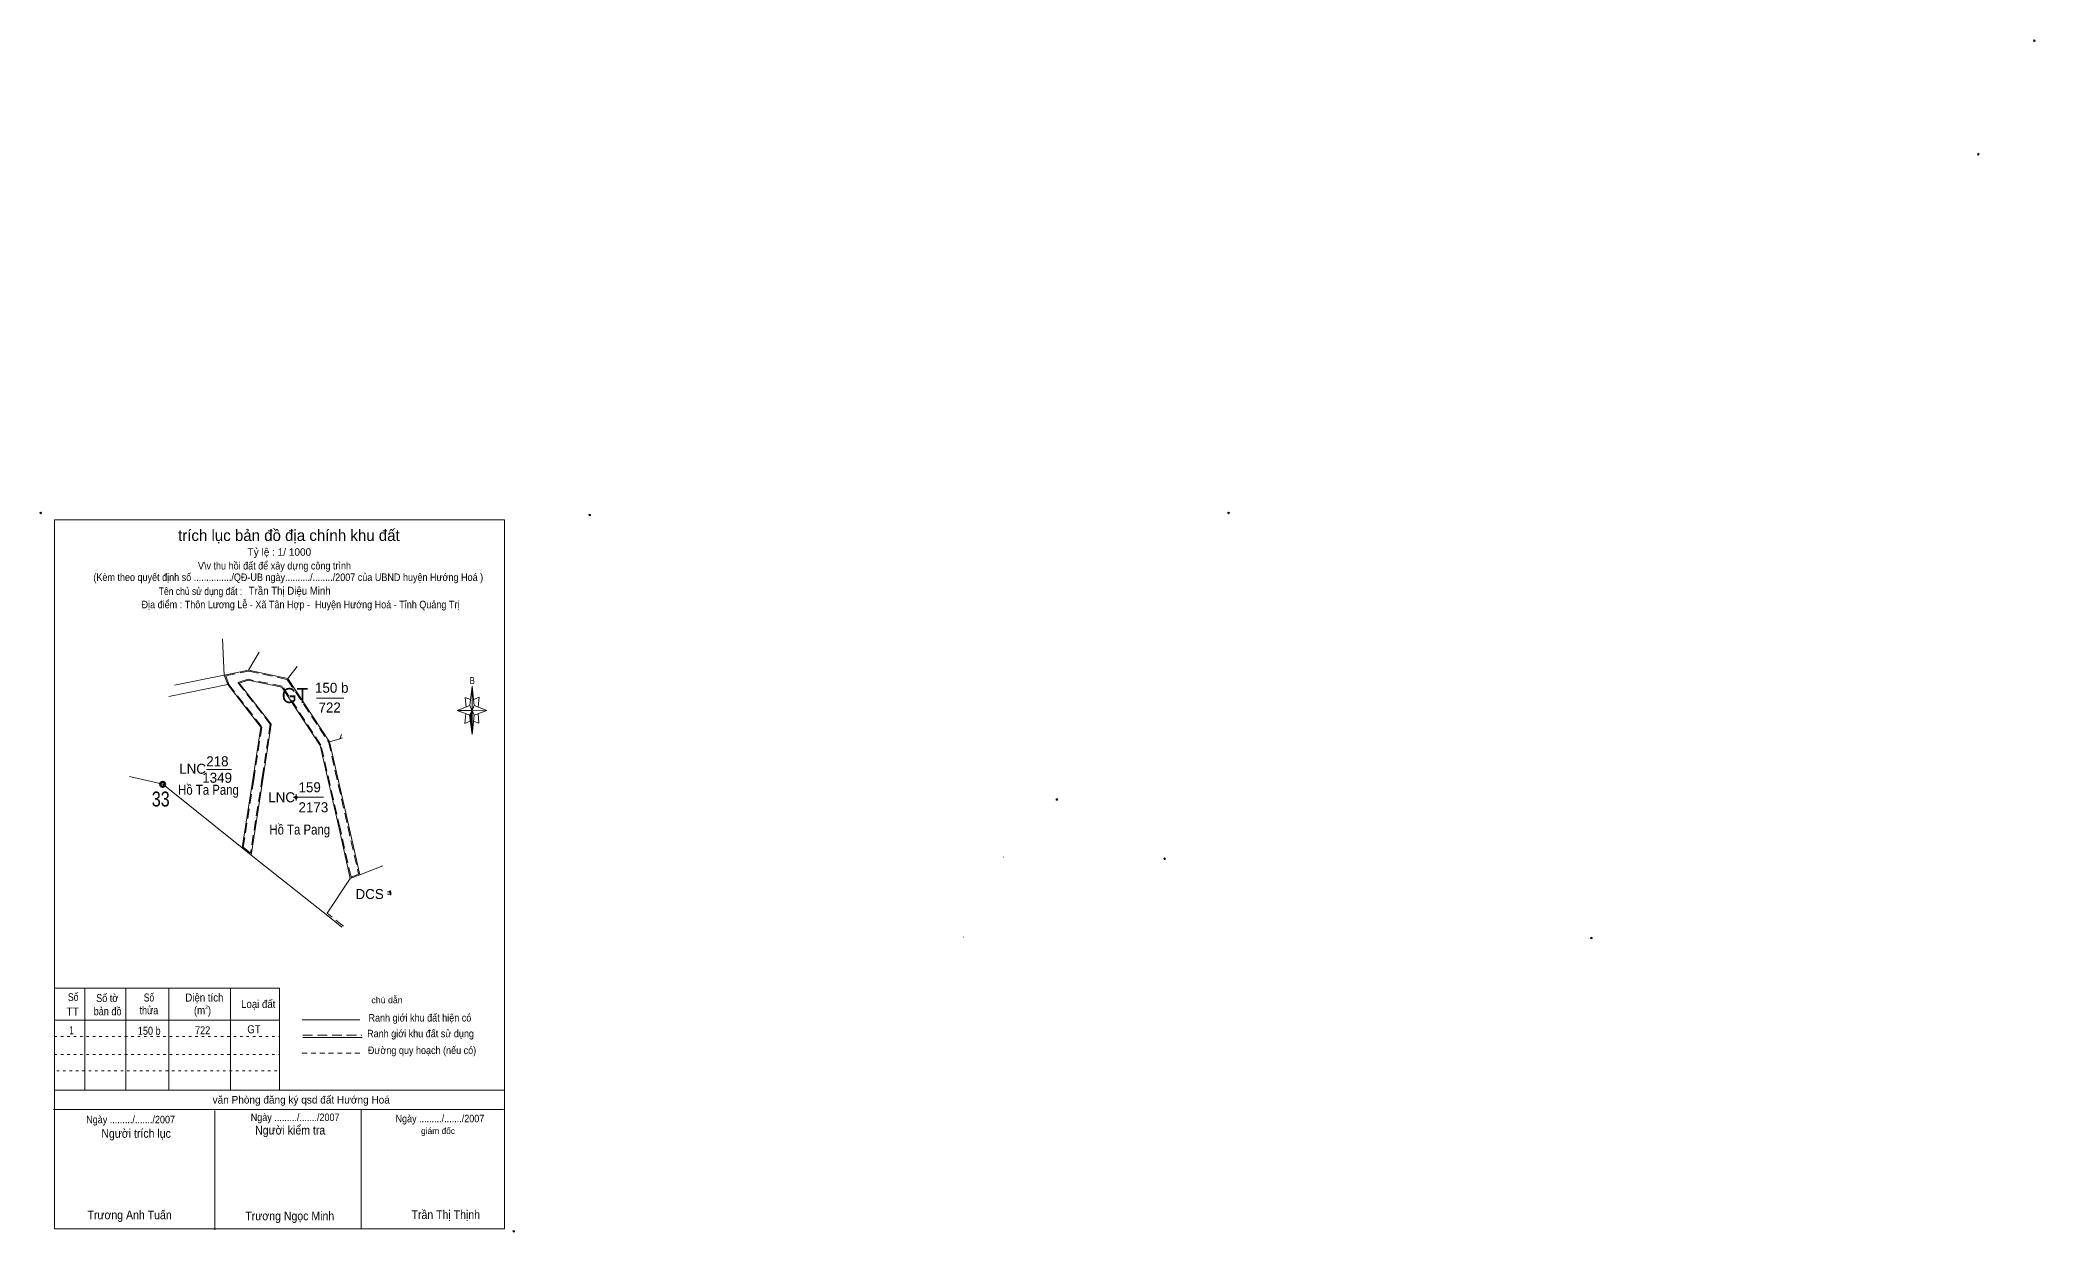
# Model space of a CAD drawing. Header units: centimetres. Extents: x 0 to 167, y -34 to 49.
# Drawn here: x 0.4 to 80.2, y 1 to 48.7 of the extents above; entities that cross this region are included whole.
import ezdxf
from ezdxf.enums import TextEntityAlignment as Align

# ---------------------------------------------------------------- set-up
doc = ezdxf.new("R2010")
doc.units = ezdxf.units.CM
doc.header["$LTSCALE"] = 0.13
doc.header["$PDMODE"] = 32
doc.header["$PDSIZE"] = 0.065
for name, pattern in [('DOTTED', [1.5, 0.3, -1.2]), ('MEDIUM_DASHED', [4.5, 3, -1.5]), ('SHORT_DASHED', [2.7, 1.5, -1.2])]:
    doc.linetypes.add(name, pattern=pattern)
for name, color, linetype, lineweight in [('1', 7, 'DOTTED', 13), ('22', 7, 'Continuous', 13), ('5', 7, 'Continuous', 13), ('51', 7, 'Continuous', 13), ('52', 7, 'Continuous', 13)]:
    doc.layers.add(name, color=color, linetype=linetype, lineweight=lineweight)
doc.layers.add('34', color=7, linetype='Continuous')
doc.layers.add('53', color=7, linetype='Continuous')

msp = doc.modelspace()

# ---------------------------------------------------------------- hatches: boundary and pattern name
at = {"layer": '5'}
msp.add_hatch(color=256, dxfattribs=at).paths.add_polyline_path([(17.7, 21.83), (17.7, 20.87), (17.6, 21.65)])
at = {"layer": '51'}
msp.add_hatch(color=256, dxfattribs=at).paths.add_polyline_path([(10.676, 18.356, 1), (10.646, 18.356, 1)])

# ---------------------------------------------------------------- linework, layer by layer
at = {"layer": '1'}
for p, q in [((1, 8.79), (10, 8.79)), ((1, 8.07), (10, 8.07)), ((1.09, 7.42), (10, 7.42))]:
    msp.add_line(p, q, dxfattribs=at)
at = {"layer": '22'}
for p, q in [((7.72, 24.7), (7.79, 23.25)), ((9.18, 24.16), (8.76, 23.45)), ((7.79, 23.25), (5.8, 22.84)), ((10.33, 23.11), (10.71, 23.59)), ((7.93, 22.87), (5.58, 22.39)), ((8.75, 23.04), (8.39, 22.93)), ((8.75, 23.04), (8.39, 22.93)), ((11.48, 22.33), (12.57, 22.33)), ((12.41, 20.7), (12.48, 20.87)), ((12.41, 20.7), (12, 20.58)), ((12.52, 20.74), (12.41, 20.7)), ((5.33, 18.88), (4, 19.19)), ((8.51, 16.34), (5.33, 18.88)), ((11.86, 13.67), (8.87, 16.05)), ((38.95, 15.96), (38.94, 15.96)), ((13.21, 15.26), (12.83, 15.11)), ((13.21, 15.26), (12.83, 15.11)), ((13.21, 15.26), (14.13, 15.62)), ((12.83, 15.11), (11.9, 13.73)), ((12.49, 13.17), (11.86, 13.67)), ((37.37, 12.76), (37.36, 12.76))]:
    msp.add_line(p, q, dxfattribs=at)
at = {"layer": '22', "linetype": 'MEDIUM_DASHED'}
for p, q in [((7.97, 22.87), (7.85, 23.22)), ((9.28, 21.19), (7.97, 22.87)), ((8.75, 23.08), (8.33, 22.95)), ((8.33, 22.95), (9.63, 21.28)), ((10.11, 22.8), (8.75, 23.08)), ((11.65, 20.45), (10.11, 22.8)), ((12.42, 17.12), (11.66, 20.44)), ((12.86, 15.17), (12.42, 17.12)), ((8.84, 16.13), (8.55, 16.36)), ((13.16, 15.29), (12.86, 15.17)), ((12.56, 13.2), (11.9, 13.73))]:
    msp.add_line(p, q, dxfattribs=at)
at = {"layer": '22'}
for points in [[(9.25, 21.17), (7.93, 22.87), (7.79, 23.25), (8.76, 23.45), (10.33, 23.11), (12, 20.58)], [(8.87, 16.05), (8.51, 16.34), (8.93, 19.07), (9.25, 21.17), (7.93, 22.87), (7.79, 23.25), (8.76, 23.45), (10.33, 23.11), (12, 20.58)], [(8.39, 22.93), (9.67, 21.28), (9.35, 19.15), (8.87, 16.05)], [(8.39, 22.93), (9.67, 21.28), (9.35, 19.15), (8.87, 16.05)], [(12.83, 15.11), (12.38, 17.11), (11.62, 20.43), (10.09, 22.76), (8.75, 23.04)], [(12.83, 15.11), (12.38, 17.11), (11.62, 20.43), (10.09, 22.76), (8.75, 23.04)], [(8.87, 16.05), (8.51, 16.34), (8.93, 19.07), (9.25, 21.17)], [(12, 20.58), (12.77, 17.2), (13.21, 15.26)], [(12, 20.58), (12.77, 17.2), (13.21, 15.26)]]:
    msp.add_lwpolyline(points, dxfattribs=at)
at = {"layer": '22', "linetype": 'MEDIUM_DASHED'}
for points in [[(7.85, 23.22), (8.76, 23.41), (10.31, 23.07), (11.96, 20.58)], [(8.55, 16.36), (8.97, 19.06), (9.29, 21.16)], [(9.63, 21.28), (9.31, 19.16), (8.84, 16.13)], [(11.96, 20.58), (12.73, 17.19), (13.16, 15.29)]]:
    msp.add_lwpolyline(points, dxfattribs=at)
at = {"layer": '22', "lineweight": 70}
msp.add_circle((5.327, 18.877), 0.1, dxfattribs=at)
at = {"layer": '22'}
for p in [(80.18, 48.62), (77.94, 44.08), (41.09, 18.27), (45.4, 15.9), (62.47, 12.73)]:
    msp.add_point(p, dxfattribs=at)
at = {"layer": '5'}
for p, q in [((17.61, 22.03), (17.7, 22.81)), ((17.61, 21.65), (17.11, 21.83)), ((17.79, 21.65), (17.7, 20.87)), ((17.79, 22.03), (18.29, 21.83)), ((17.95, 21.71), (17.97, 21.33)), ((17.97, 21.33), (17.76, 21.41)), ((1, 10.72), (10, 10.72)), ((2.22, 10.72), (2.22, 6.64)), ((3.85, 10.72), (3.85, 6.64)), ((5.58, 10.72), (5.58, 6.64)), ((8.04, 10.72), (8.04, 6.64)), ((10, 10.72), (10, 6.64)), ((1, 9.44), (10, 9.44)), ((10.91, 9.46), (13.21, 9.46)), ((10.93, 8.75), (13.31, 8.75)), ((1, 6.64), (19, 6.64)), ((0.96, 5.87), (18.96, 5.87)), ((7.41, 5.83), (7.41, 1.06)), ((13.26, 5.88), (13.26, 1.11))]:
    msp.add_line(p, q, dxfattribs=at)
at = {"layer": '5', "linetype": 'MEDIUM_DASHED'}
msp.add_line((10.93, 8.85), (13.29, 8.85), dxfattribs=at)
at = {"layer": '5', "linetype": 'SHORT_DASHED'}
msp.add_line((10.91, 8.13), (13.29, 8.13), dxfattribs=at)
at = {"layer": '5'}
for points in [[(1, 29.45), (19, 29.45), (19, 1.1), (1, 1.1)], [(17.7, 22.81), (17.79, 22.03), (17.7, 21.83)], [(17.7, 21.83), (17.11, 21.83), (17.61, 22.03), (17.79, 21.65), (18.29, 21.83), (17.7, 21.85)], [(17.7, 21.83), (17.7, 20.87), (17.6, 21.65)]]:
    msp.add_lwpolyline(points, close=True, dxfattribs=at)
for points in [[(17.64, 22.27), (17.43, 22.35), (17.46, 21.97)], [(17.77, 22.27), (17.99, 22.37), (17.95, 21.97)], [(17.7, 21.83), (17.61, 22.03), (17.11, 21.83)], [(17.45, 21.71), (17.41, 21.31), (17.63, 21.41)], [(17.7, 21.83), (17.79, 21.65), (18.29, 21.83)]]:
    msp.add_lwpolyline(points, dxfattribs=at)
for p in [(0.45, 29.73), (22.41, 29.65), (47.96, 29.73), (19.37, 1)]:
    msp.add_point(p, dxfattribs=at)
at = {"layer": '51'}
for p, q in [((10.6, 18.36), (10.54, 18.36)), ((10.66, 18.48), (10.66, 18.42)), ((10.79, 18.36), (10.72, 18.36)), ((10.66, 18.29), (10.66, 18.23)), ((14.38, 14.58), (14.32, 14.58)), ((14.44, 14.52), (14.47, 14.54)), ((14.44, 14.52), (14.44, 14.45))]:
    msp.add_line(p, q, dxfattribs=at)
msp.add_lwpolyline([(10.66, 18.42), (10.6, 18.36), (10.66, 18.29), (10.72, 18.36)], close=True, dxfattribs=at)
msp.add_lwpolyline([(14.44, 14.63), (14.38, 14.58), (14.44, 14.52)], dxfattribs=at)
msp.add_circle((10.661, 18.356), 0.015, dxfattribs=at)
msp.add_arc((14.443, 14.578), 0.015, 60.46519, 334.33836, dxfattribs=at)
at = {"layer": '52'}
for p, q in [((7.08, 19.47), (8.08, 19.47)), ((10.76, 18.36), (11.76, 18.36)), ((14.32, 14.49), (14.48, 14.49))]:
    msp.add_line(p, q, dxfattribs=at)

# ---------------------------------------------------------------- texts
at = {"layer": '1', "width": 0.8}
msp.add_text('2', height=0.15, dxfattribs=at).set_placement((7.085, 9.89), align=Align.CENTER)
at = {"layer": '22'}
for s, width, p in [('GT', 0.95, (10.62, 22.13)), ('33', 0.8, (5.25, 17.99))]:
    msp.add_text(s, height=0.6, dxfattribs=dict(at, width=width)).set_placement(p, align=Align.CENTER)
at = {"layer": '34', "width": 0.9}
msp.add_text('Trần Thị Diệu Minh', height=0.32, dxfattribs=at).set_placement((8.77, 26.46))
at = {"layer": '5'}
for s, height, p in [('trích lục bản đồ địa chính khu đất', 0.45, (10.375, 28.61)), ('Tỷ lệ : 1/ 1000', 0.3, (9.995, 28.02)), ('văn Phòng đăng ký qsd đất Hướng Hoá ', 0.3, (10.925, 6.11)), ('giám đốc', 0.25, (16.34, 4.89))]:
    msp.add_text(s, height=height, dxfattribs=at).set_placement(p, align=Align.CENTER)
for s, height, width, p in [('(Kèm theo quyết định số .............../QĐ-UB ngày........../......../2007 của UBND huyện Hướng Hoá )', 0.3, 0.9, (10.35, 27.01)), ('V\\v thu hồi đất để xây dựng công trình ', 0.3, 0.9, (9.85, 27.47)), ('Tên chủ sử dụng đất :', 0.3, 0.85, (6.84, 26.45)), ('Địa điểm : Thôn Lương Lễ - Xã Tân Hợp -  Huyện Hướng Hoá - Tỉnh Quảng Trị ', 0.3, 0.9, (10.89, 25.92)), ('B', 0.276, 0.75, (17.71, 22.89)), ('Số', 0.32, 0.8, (1.75, 10.21)), ('Số tờ', 0.32, 0.85, (3.11, 10.17)), ('Số', 0.32, 0.8, (4.78, 10.19)), ('Diện tích', 0.32, 0.9, (6.995, 10.19)), ('chú dẫn', 0.25, 1.05, (14.3, 10.12)), ('TT', 0.32, 0.95, (1.725, 9.63)), ('bản đồ', 0.32, 0.85, (3.125, 9.64)), ('thửa', 0.32, 0.85, (4.775, 9.68)), ('(m )', 0.32, 0.9, (6.92, 9.68)), ('Loại đất', 0.32, 0.9, (9.15, 9.93)), ('Ranh giới khu đất hiện có ', 0.3, 0.9, (15.665, 9.39)), ('1', 0.32, 0.65, (1.68, 8.88)), ('150 b', 0.32, 0.85, (4.79, 8.86)), ('722', 0.32, 0.85, (6.925, 8.88)), ('GT', 0.32, 0.9, (8.98, 8.92)), ('Ranh giới khu đất sử dụng', 0.3, 0.9, (15.64, 8.76)), ('Đường quy hoạch (nếu có)', 0.3, 0.9, (15.7, 8.09)), ('Ngày ........./......./2007', 0.3, 0.9, (4.045, 5.32)), ('Ngày ........./......./2007', 0.3, 0.9, (10.625, 5.41)), ('Ngày ........./......./2007', 0.3, 0.9, (16.415, 5.36)), ('Người trích lục', 0.35, 0.9, (4.265, 4.74)), ('Người kiểm tra ', 0.35, 0.9, (10.485, 4.87)), ('Trương Anh Tuấn', 0.35, 0.9, (4.005, 1.48)), ('Trương Ngọc Minh', 0.35, 0.9, (10.41, 1.44)), ('Trần Thị Thịnh', 0.35, 0.9, (16.65, 1.49))]:
    msp.add_text(s, height=height, dxfattribs=dict(at, width=width)).set_placement(p, align=Align.CENTER)
at = {"layer": '52'}
for s, p in [('150 b', (11.42, 22.54)), ('722', (11.56, 21.75)), ('218', (7.07, 19.6)), ('1349', (6.91, 18.94)), ('159', (10.76, 18.56)), ('2173', (10.76, 17.76))]:
    msp.add_text(s, height=0.4, dxfattribs=at).set_placement(p)
for s, p in [('LNC', (7.06, 19.3)), ('LNC', (10.62, 18.16)), ('DCS', (14.17, 14.29))]:
    msp.add_text(s, height=0.4, dxfattribs=at).set_placement(p, align=Align.RIGHT)
at = {"layer": '53', "width": 0.85}
for p in [(7.16, 18.46), (10.81, 16.87)]:
    msp.add_text('Hồ Ta Pang', height=0.4, dxfattribs=at).set_placement(p, align=Align.CENTER)

doc.saveas('drawing.dxf')
